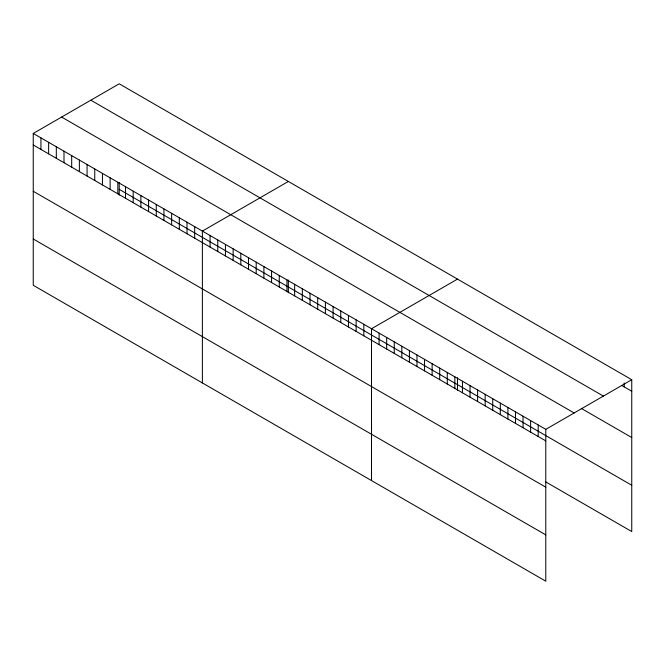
<?xml version="1.0" encoding="UTF-8"?>
<svg xmlns="http://www.w3.org/2000/svg" width="665" height="665" viewBox="0 0 665 665"><rect width="100%" height="100%" fill="white"/><g stroke="black" fill="none" stroke-linecap="round" stroke-linejoin="round"><path stroke-width="1" d="M33.25 133.441L545.782 429.349L545.782 581.193L33.25 285.285L33.25 133.441L119.218 83.807L631.75 379.715L631.75 531.559L545.882 481.984M288.352 181.462L202.384 231.096L202.384 382.932M457.487 279.109L371.519 328.743L371.519 480.579M545.782 429.349L631.75 379.715M621.65 385.409L631.75 391.244M90.847 100.191L603.379 396.099M581.243 408.385L631.75 437.545M61.621 117.065L574.153 412.973M119.218 189.35L631.75 485.251M33.25 144.97L545.782 440.878M33.25 191.279L545.782 487.179M33.25 238.984L545.782 534.884M624.177 383.032L624.177 386.872M538.201 424.977L538.201 436.506M530.628 420.604L530.628 432.134M523.047 416.224L523.047 427.753M515.475 411.851L515.475 423.381M507.902 407.479L507.902 419.008M500.321 403.106L500.321 414.636M492.748 398.734L492.748 410.255M485.167 394.353L485.167 405.883M477.595 389.981L477.595 401.51M470.014 385.609L470.014 397.138M462.441 381.236L462.441 392.766M457.487 377.687L457.487 390.43M454.86 376.856L454.86 388.385M447.287 372.483L447.287 384.013M439.706 368.111L439.706 379.64M432.134 363.738L432.134 375.268M424.553 359.358L424.553 370.887M416.98 354.985L416.98 366.515M409.407 350.613L409.407 362.142M401.826 346.241L401.826 357.77M394.254 341.868L394.254 353.398M386.673 337.488L386.673 349.017M379.1 333.115L379.1 344.645M363.83 324.304L363.83 335.833M356.141 319.865L356.141 331.394M348.46 315.426L348.46 326.956M340.771 310.987L340.771 322.517M333.082 306.548L333.082 318.078M325.393 302.11L325.393 313.639M317.704 297.671L317.704 309.2M310.015 293.232L310.015 304.761M302.326 288.793L302.326 300.322M294.645 284.354L294.645 295.883M288.352 280.04L288.352 292.783M286.956 279.915L286.956 291.445M279.267 275.476L279.267 287.006M271.578 271.037L271.578 282.567M263.889 266.599L263.889 278.128M256.2 262.16L256.2 273.689M248.511 257.721L248.511 269.25M240.821 253.282L240.821 264.811M233.141 248.843L233.141 260.372M225.452 244.404L225.452 255.934M217.763 239.974L217.763 251.495M210.074 235.535L210.074 247.064M194.695 226.657L194.695 238.186M187.006 222.218L187.006 233.748M179.317 217.779L179.317 229.309M171.637 213.34L171.637 224.87M163.947 208.901L163.947 220.431M156.258 204.463L156.258 215.992M148.569 200.024L148.569 211.553M140.88 195.585L140.88 207.114M133.191 191.146L133.191 202.675M125.502 186.707L125.502 198.237M119.218 182.393L119.218 195.136M117.821 182.268L117.821 193.798M110.132 177.829L110.132 189.359M102.443 173.39L102.443 184.92M94.754 168.952L94.754 180.481M87.065 164.513L87.065 176.042M79.376 160.074L79.376 171.603M71.687 155.635L71.687 167.164M63.998 151.196L63.998 162.726M56.317 146.757L56.317 158.287M48.628 142.318L48.628 153.848M40.939 137.879L40.939 149.409"/></g></svg>
